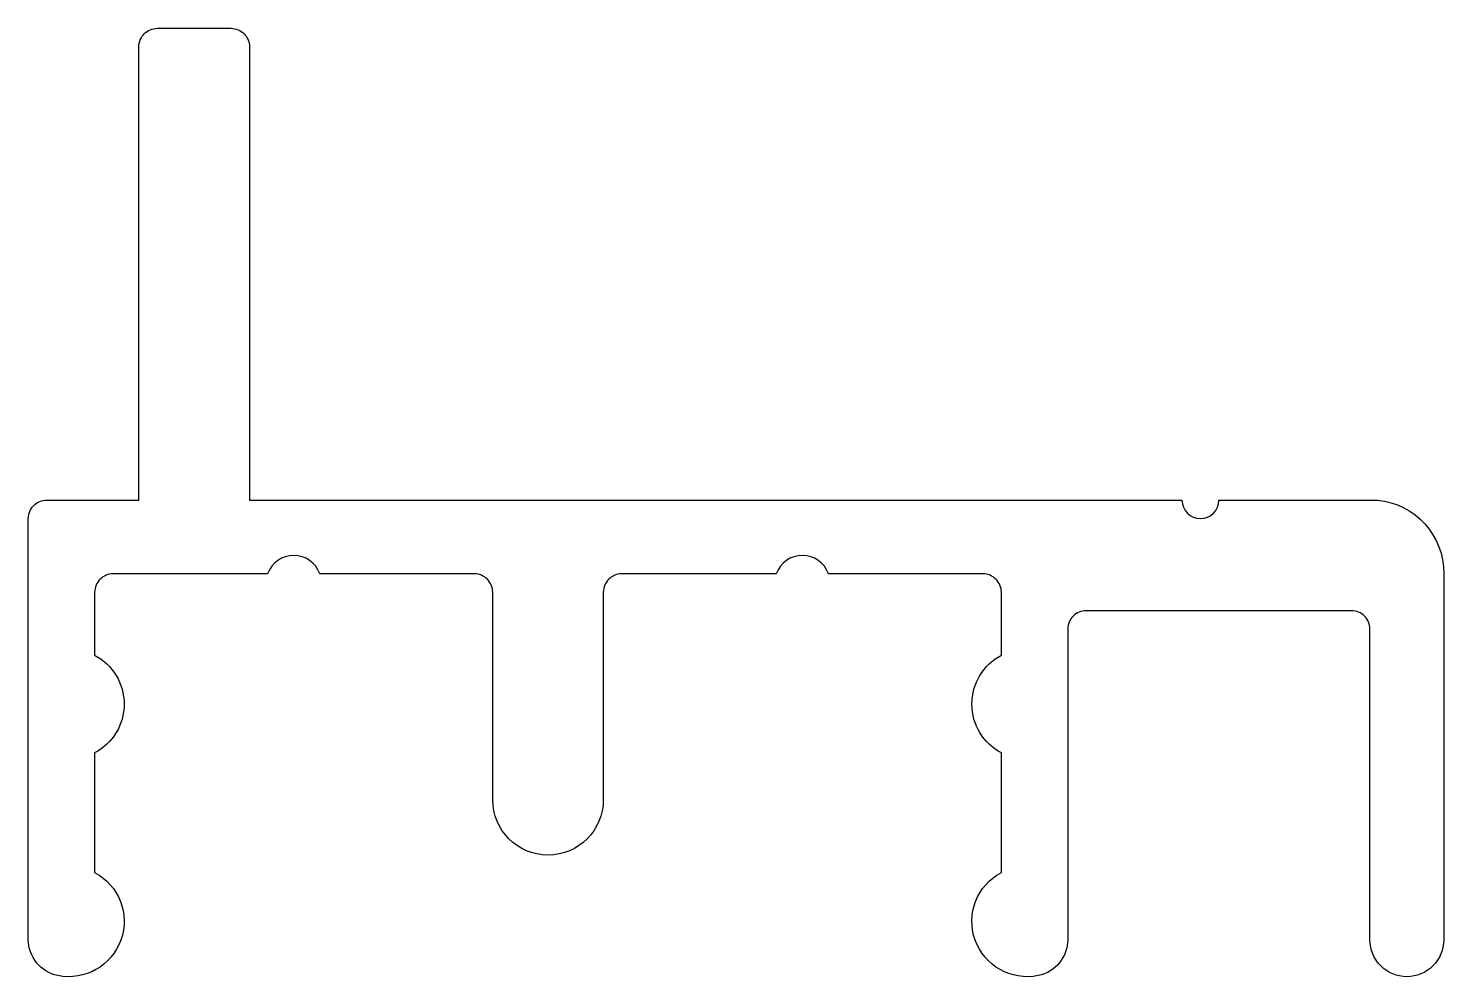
# Model space of a CAD drawing. Extents: x 156.1 to 194.5, y 218.2 to 243.9.
import ezdxf

# ---------------------------------------------------------------- set-up
doc = ezdxf.new("R2010")
doc.units = 0
doc.layers.get('0').update_dxf_attribs({"linetype": 'CONTINUOUS'})

msp = doc.modelspace()

# ---------------------------------------------------------------- linework, layer by layer
msp.add_lwpolyline([(159.606, 243.931), (161.606, 243.931, -0.414214), (162.106, 243.431), (162.106, 231.131), (187.406, 231.131, 1), (188.406, 231.131), (192.706, 231.131, -0.39187), (194.506, 229.131), (194.506, 219.201, -0.414214), (193.506, 218.201, -0.414214), (192.506, 219.201), (192.506, 227.631, 0.414214), (192.006, 228.131), (184.806, 228.131, 0.414214), (184.306, 227.631), (184.306, 219.212, -0.356394), (183.506, 218.232, -0.867135), (182.506, 221.028), (182.506, 224.271, -0.603023), (182.506, 226.924), (182.506, 228.631, 0.414214), (182.006, 229.131), (177.813, 229.131, 0.707107), (176.399, 229.131), (172.206, 229.131, 0.414214), (171.706, 228.631), (171.706, 223.001, -1), (168.706, 223.001), (168.706, 228.631, 0.414214), (168.206, 229.131), (164.013, 229.131, 0.707107), (162.599, 229.131), (158.406, 229.131, 0.414214), (157.906, 228.631), (157.906, 226.924, -0.603023), (157.906, 224.271), (157.906, 221.028, -0.867135), (156.906, 218.232, -0.356394), (156.106, 219.212), (156.106, 230.631, -0.414214), (156.606, 231.131), (159.106, 231.131), (159.106, 243.431, -0.414214)], format="xyb", close=True)

doc.saveas('drawing.dxf')
